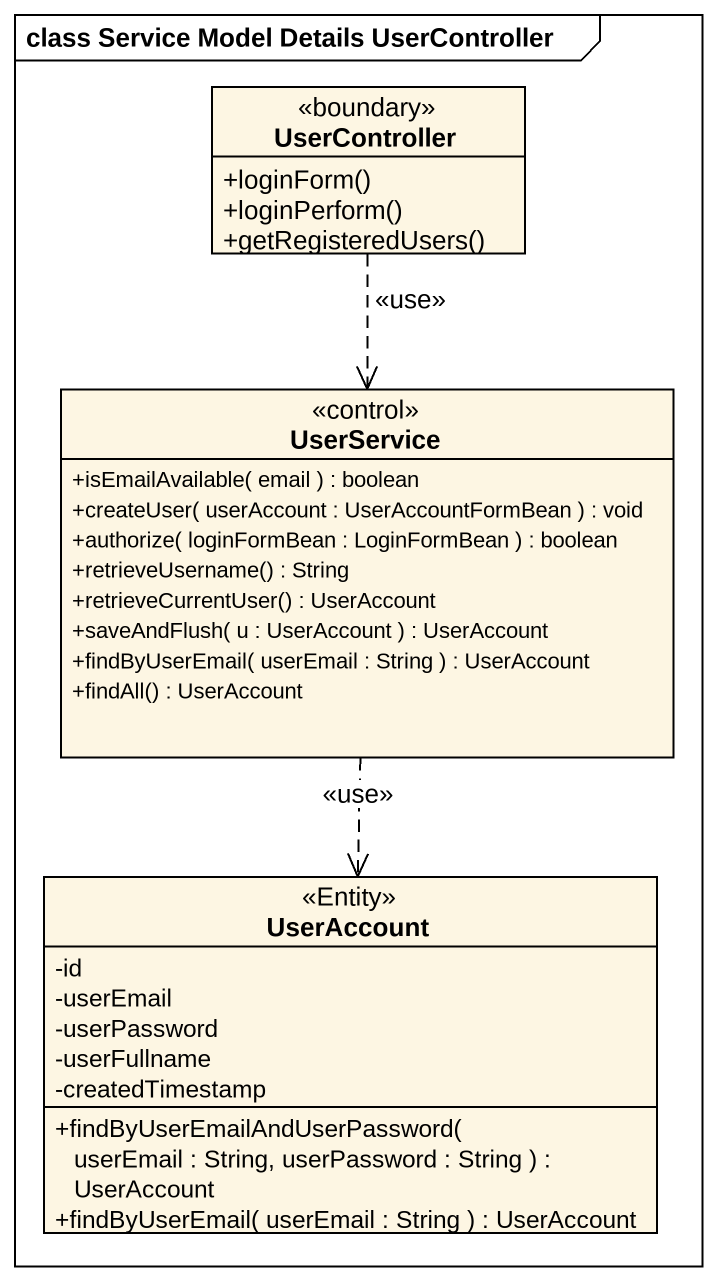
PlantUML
@startuml
mainframe class Service Model Details UserController
hide circle
hide empty members
skinparam classAttributeIconSize 0
class UserController <<boundary>> {
  +loginForm()
  +loginPerform()
  +getRegisteredUsers()
}
class UserService <<control>> {
  +isEmailAvailable( email ) : boolean
  +createUser( userAccount : UserAccountFormBean ) : void
  +authorize( loginFormBean : LoginFormBean ) : boolean
  +retrieveUsername() : String
  +retrieveCurrentUser() : UserAccount
  +saveAndFlush( u : UserAccount ) : UserAccount
  +findByUserEmail( userEmail : String ) : UserAccount
  +findAll() : UserAccount
}
class UserAccount <<Entity>> {
  -id
  -userEmail
  -userPassword
  -userFullname
  -createdTimestamp
  +findByUserEmailAndUserPassword( userEmail : String, userPassword : String ) : UserAccount
  +findByUserEmail( userEmail : String ) : UserAccount
}
UserController ..> UserService : <<use>>
UserService ..> UserAccount : <<use>>
@enduml
